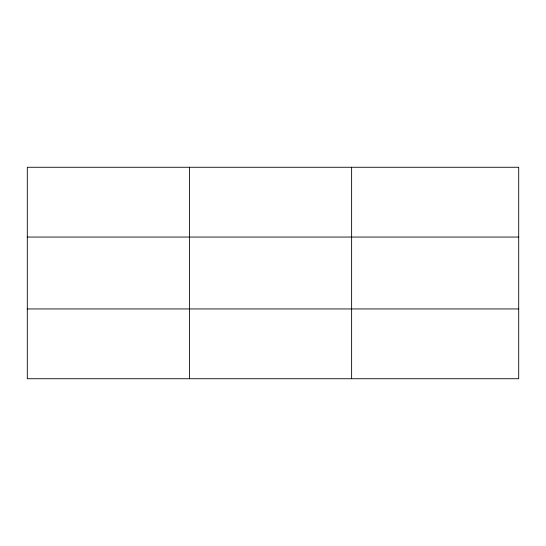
<?xml version="1.0" encoding="UTF-8"?>
<svg xmlns="http://www.w3.org/2000/svg" width="546" height="546" viewBox="0 0 546 546"><rect width="100%" height="100%" fill="white"/><g stroke="black" fill="none" stroke-linecap="round" stroke-linejoin="round"><path stroke-width="0.82" d="M189.462 378.733L189.462 167.267M351.624 378.733L351.624 167.267M518.7 308.947L518.7 378.733L27.3 378.733L27.3 167.267L518.7 167.267L518.7 308.947L27.3 308.947M27.3 237.053L518.7 237.053"/></g></svg>
